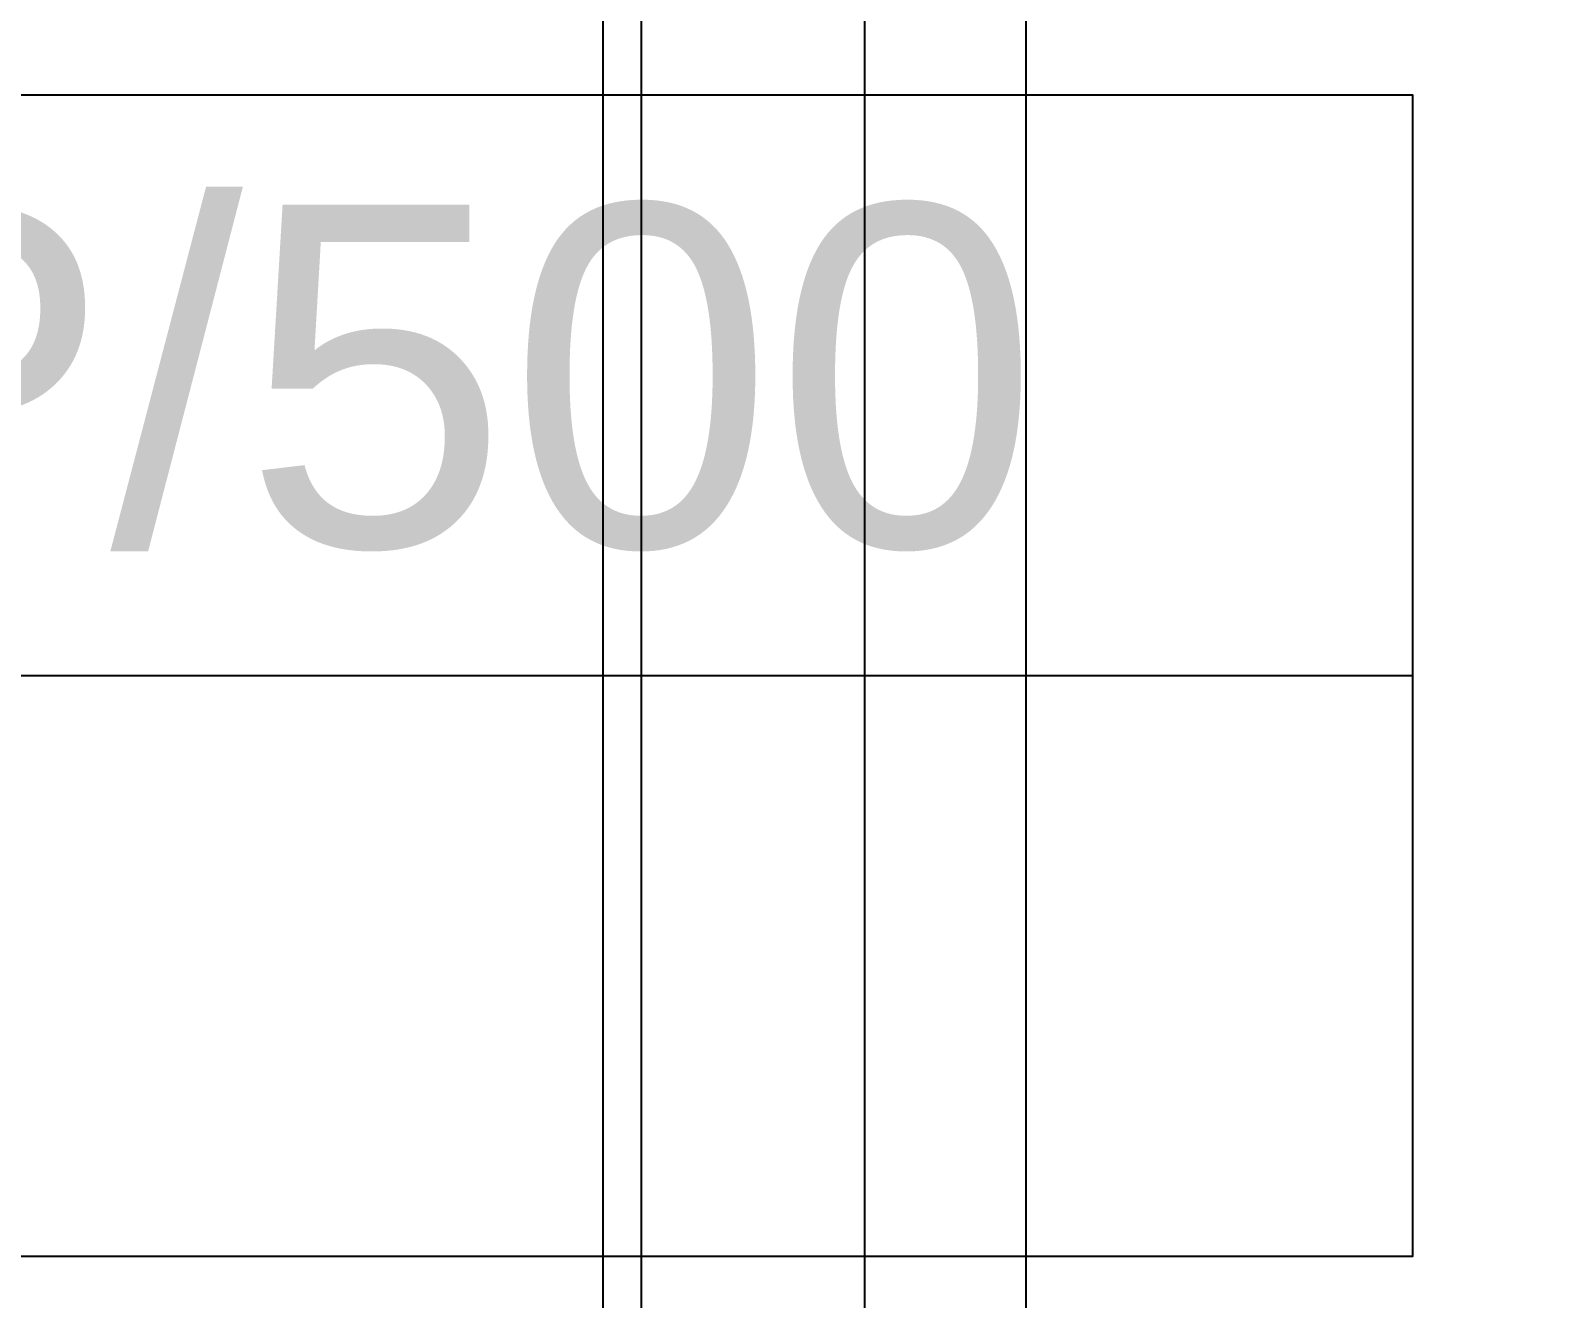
# Model space of a CAD drawing. Header units: inches. Extents: x 21 to 38546, y 13 to 15001.
# Drawn here: x 5824.01 to 5871.34, y 2483.45 to 2522.77 of the extents above; entities that cross this region are included whole.
import ezdxf

# ---------------------------------------------------------------- set-up
doc = ezdxf.new("R2010")
doc.units = ezdxf.units.IN
doc.header["$MEASUREMENT"] = 0
for name, color, linetype in [('pex_boru_dönüş', 5, 'Continuous'), ('pex_boru_gidiş', 1, 'Continuous'), ('RAD-MAHAL', 2, 'Continuous')]:
    doc.layers.add(name, color=color, linetype=linetype)
for name, color, linetype, lineweight in [('Z_MİM_-KM-DOOR-FRAM', 8, 'Continuous', 25), ('Z_MİM_-KM-WALL-FNSH', 8, 'Continuous', 25), ('Z_MİM_-KM-WALL-PL', 8, 'Continuous', 25)]:
    doc.layers.add(name, color=color, linetype=linetype, lineweight=lineweight)
doc.styles.get("Standard").update_dxf_attribs({"font": 'arial.ttf'})

# ---------------------------------------------------------------- blocks, each defined once
blk = doc.blocks.new('A$C89484ba8')
at = {"layer": 'Z_MİM_-KM-DOOR-FRAM', "ltscale": 1.5}
blk.add_arc((16.774, 2.518), 79.882, 359.91547, 90.05332, dxfattribs=at)
at = {"layer": 'Z_MİM_-KM-WALL-FNSH'}
blk.add_lwpolyline([(14, 2.4), (14, 1.2), (101, 1.2), (101, 2.4)], close=True, dxfattribs=at)
blk = doc.blocks.new('IS_RADYATOR_TAG_MRD')
at = {"layer": 'RAD-MAHAL'}
blk.add_line((0, 18), (130, 18), dxfattribs=at)
blk.add_lwpolyline([(0, 0), (130, 0), (130, 36), (0, 36)], dxfattribs=at)

msp = doc.modelspace()

# ---------------------------------------------------------------- linework, layer by layer
at = {"layer": 'pex_boru_dönüş'}
msp.add_lwpolyline([(6215.784, 1876.331), (6215.784, 1828.231), (5854.884, 1828.231), (5854.884, 2550.264)], dxfattribs=at)
at = {"layer": 'pex_boru_gidiş'}
msp.add_lwpolyline([(6220.784, 1869.331), (6220.784, 1823.231), (5849.884, 1823.231), (5849.884, 2550.264)], dxfattribs=at)

# ---------------------------------------------------------------- block references
at = {"layer": 'RAD-MAHAL'}
msp.add_blockref('IS_RADYATOR_TAG_MRD', (5736.884, 2484.764), dxfattribs=at)
at = {"layer": 'Z_MİM_-KM-WALL-PL', "rotation": 270}
msp.add_blockref('A$C89484ba8', (5840.556, 2562.083), dxfattribs=at)

# ---------------------------------------------------------------- texts
at = {"layer": 'RAD-MAHAL'}
msp.add_text('0.9/22-PKKP/500', height=10.6, dxfattribs=at).set_placement((5740.884, 2506.764))

doc.saveas('drawing.dxf')
